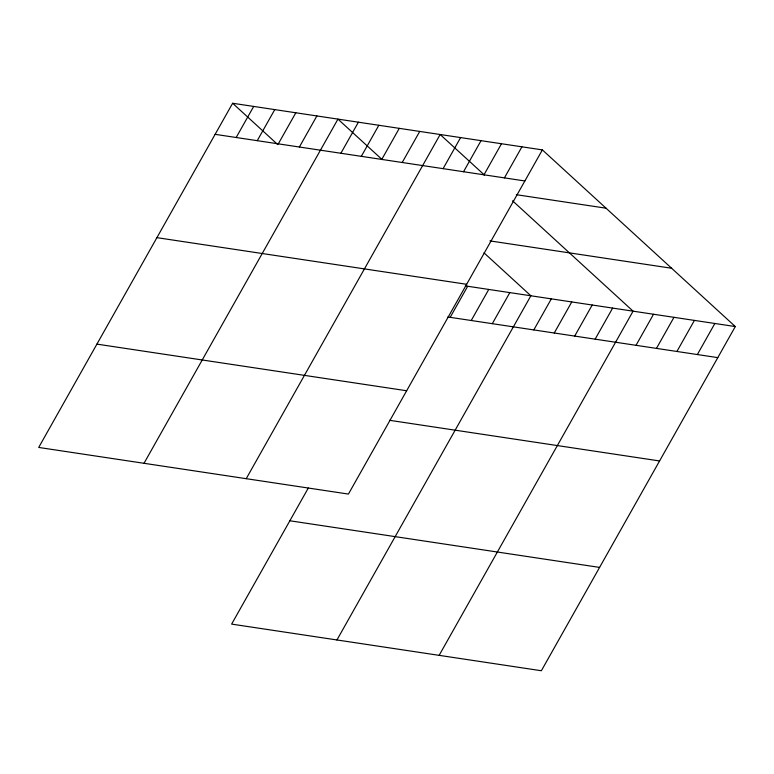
<?xml version="1.0" encoding="UTF-8"?>
<svg xmlns="http://www.w3.org/2000/svg" width="774" height="774" viewBox="0 0 774 774"><rect width="100%" height="100%" fill="white"/><g stroke="black" fill="none" stroke-linecap="round" stroke-linejoin="round"><path stroke-width="1.16" d="M542.371 149.895L232.635 103.261L38.7 447.44L348.435 494.073L542.371 149.895L735.3 326.56L541.365 670.739L231.629 624.105L308.304 488.026M236.186 137.501L253.698 106.435M257.249 140.675L274.76 109.608M278.311 143.848L295.823 112.772M299.374 147.021L316.885 115.945M144.012 463.297L337.948 119.119L382.163 159.599M340.879 153.262L358.391 122.195M361.323 156.348L378.834 125.272M381.766 159.425L399.278 128.349M402.209 162.501L419.721 131.425M246.219 478.69L440.154 134.502L484.369 174.992M443.096 168.655L460.598 137.588M463.539 171.731L481.041 140.665M483.982 174.808L501.484 143.741M504.425 177.885L521.928 146.818M450.178 317.34L467.69 286.264M471.24 320.504L488.752 289.437M492.303 323.677L509.814 292.611M336.942 639.963L530.877 295.774L484.011 252.866M533.808 329.927L551.32 298.861M554.252 333.004L571.763 301.937M574.695 336.08L592.207 305.014M595.138 339.157L612.64 308.091M439.148 655.346L633.084 311.167L512.572 200.814M636.025 345.32L653.527 314.244M656.468 348.397L673.97 317.321M676.911 351.473L694.413 320.397M697.355 354.55L714.857 323.484M215.133 134.337L524.859 180.961M516.316 194.69L606.042 208.196M489.923 240.898L671.629 268.259M156.909 237.657L466.645 284.29M465.348 285.916L735.3 326.56M447.846 316.982L717.788 357.627M96.924 344.12L406.66 390.754M389.622 420.311L659.574 460.956M289.853 520.776L599.589 567.41M232.635 103.261L277.731 144.554"/></g></svg>
